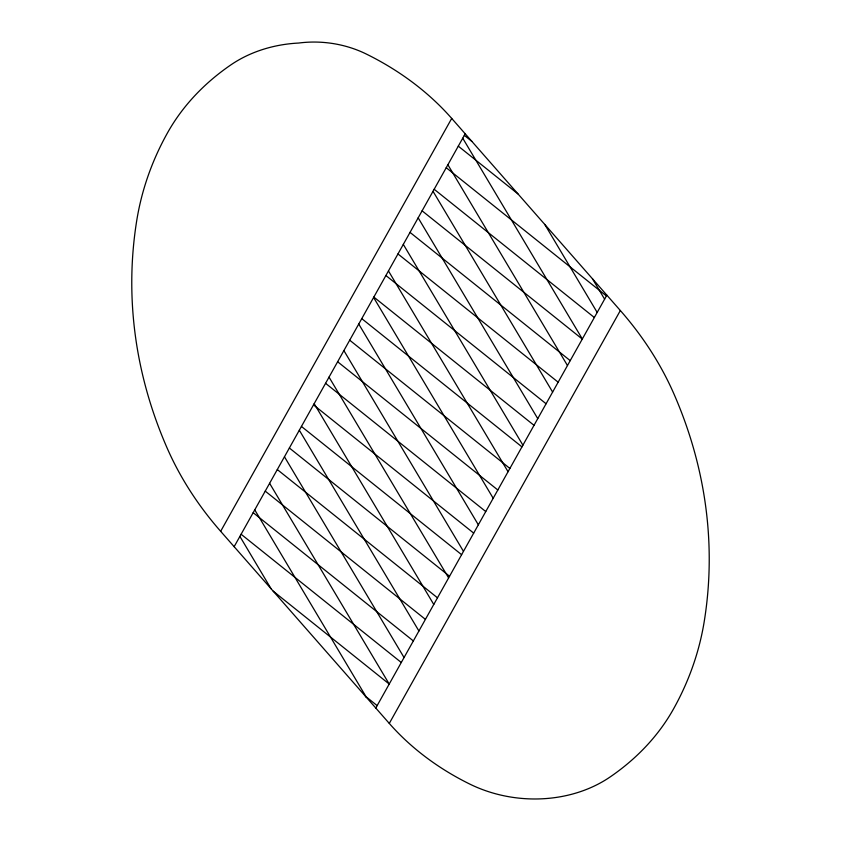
<?xml version="1.0" encoding="UTF-8"?>
<svg xmlns="http://www.w3.org/2000/svg" width="841" height="841" viewBox="0 0 841 841"><rect width="100%" height="100%" fill="white"/><g stroke="black" fill="none" stroke-linecap="round" stroke-linejoin="round"><path stroke-width="1.26" d="M220.657 531.312L451.712 118.423A271.706 218.124 5.9 0 0 366.298 54.034A97.43 78.213 5.9 0 0 298.639 43.049A121.346 97.419 5.9 0 0 230.886 64.873A255.885 205.425 5.9 0 0 167.559 132.762A400.758 321.735 5.9 0 0 136.662 221.015A605.425 486.045 5.9 0 0 166.812 447.328A400.758 321.735 5.9 0 0 220.657 531.312L389.288 723.418A255.885 205.425 5.9 0 0 469.73 784.054A121.346 97.419 5.9 0 0 610.114 776.968A255.885 205.425 5.9 0 0 673.441 709.089A400.758 321.735 5.9 0 0 704.337 620.826A605.425 486.045 5.9 0 0 674.188 394.513A400.758 321.735 5.9 0 0 620.343 310.529L451.712 118.423M234.145 546.682L465.21 133.793M375.79 708.048L606.855 295.159M389.288 723.418L620.343 310.529M464.327 135.359L471.917 141.435M458.292 146.145L518.024 193.956M446.224 167.706L606.414 295.948M434.166 189.267L594.345 317.509M422.098 210.828L582.277 339.07M410.03 232.389L570.219 360.631M397.961 253.95L558.151 382.192M385.893 275.512L546.082 403.754M373.835 297.073L534.014 425.315M361.767 318.634L521.946 446.876M349.698 340.195L509.888 468.437M337.63 361.756L497.819 489.998M325.572 383.317L485.751 511.559M313.504 404.878L473.683 533.12M301.435 426.44L461.614 554.682M289.367 448.001L449.557 576.243M277.299 469.562L437.488 597.814M265.241 491.123L425.42 619.375M253.173 512.684L413.351 640.937M241.104 534.245L401.294 662.498M273.178 591.149L389.225 684.059L269.604 483.312M365.383 696.19L377.157 705.62M592.463 278.77L604.616 299.165M544.758 224.41L597.184 312.442M462.739 138.208L582.329 338.986M447.885 164.752L567.475 365.53M433.02 191.296L552.621 392.074M418.166 217.84L537.756 418.629M403.312 244.395L522.902 445.173M388.458 270.939L508.048 471.717M373.604 297.483L493.194 498.271M358.739 324.037L478.34 524.816M343.885 350.581L463.475 551.36M329.031 377.125L448.621 577.904M314.177 403.669L433.767 604.458M299.322 430.224L418.913 631.002M284.458 456.768L404.058 657.546M254.749 509.867L366.476 697.441M239.895 536.411L271.065 588.742"/></g></svg>
